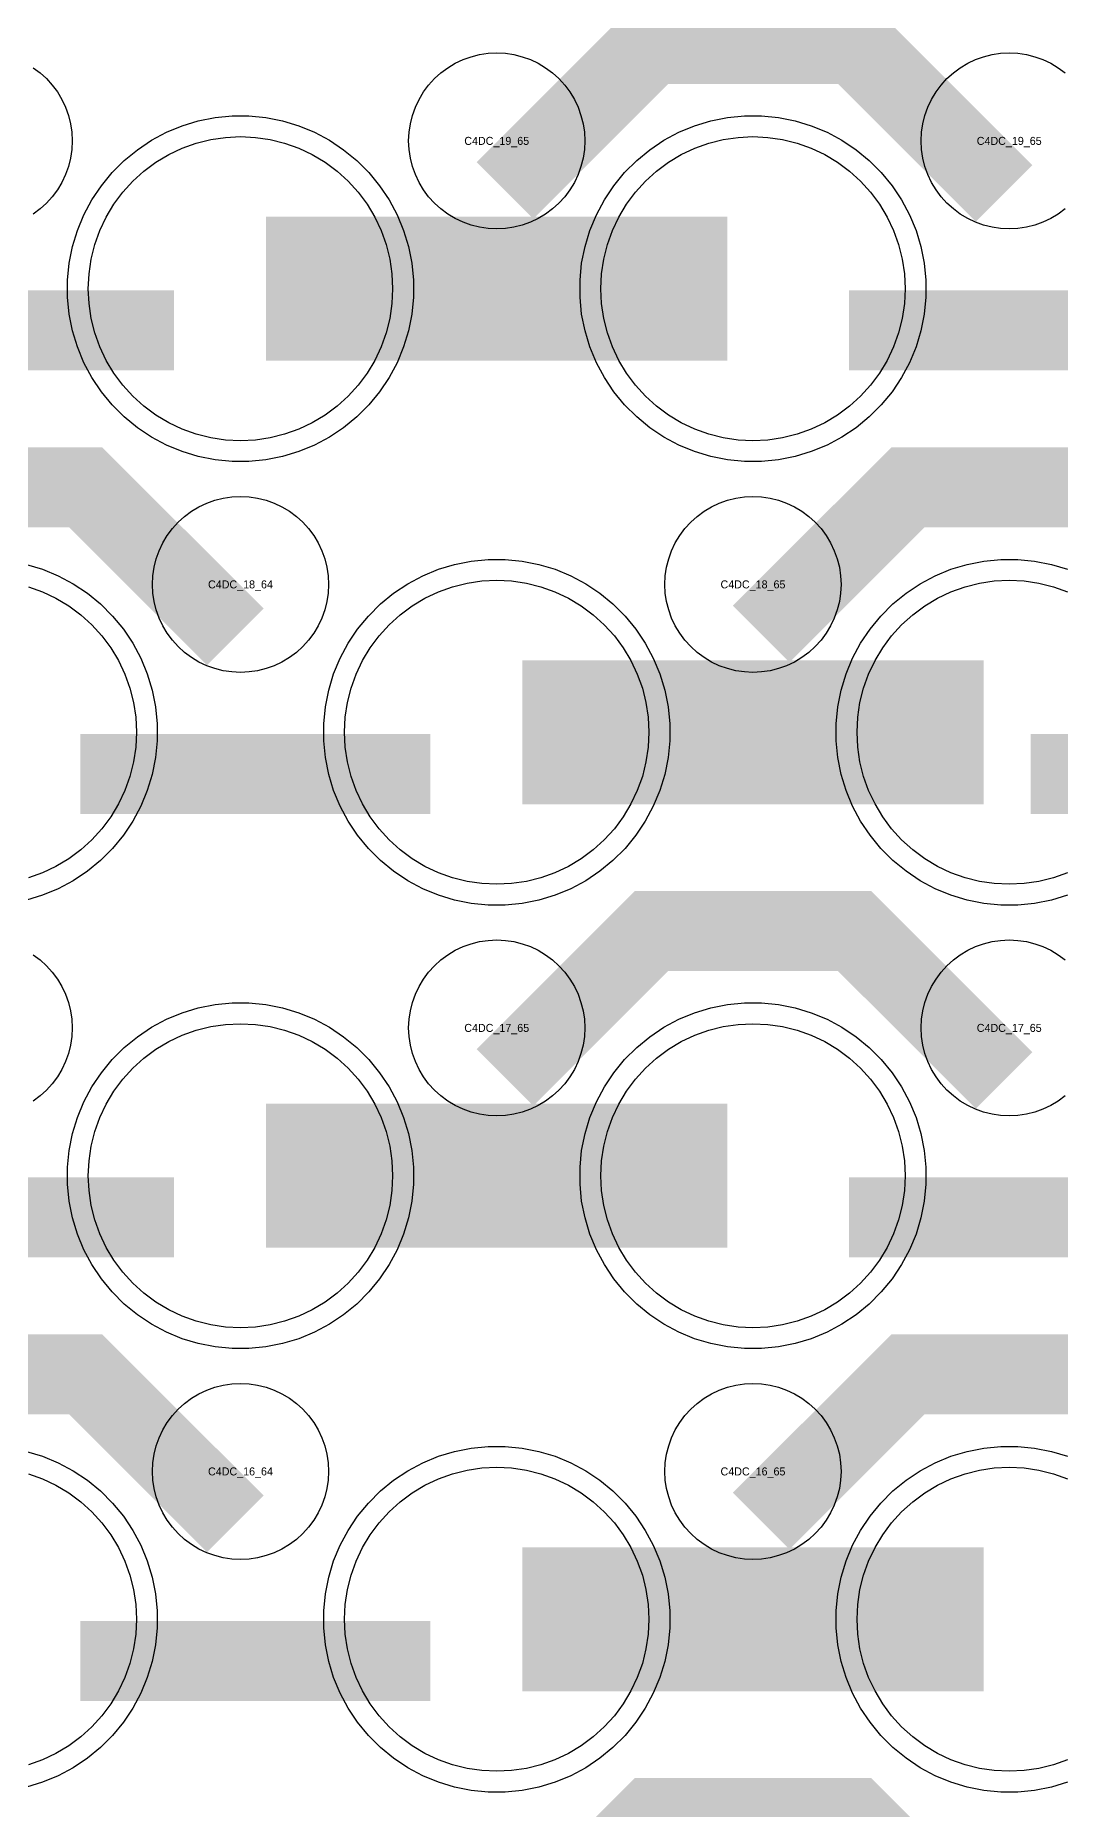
# Model space of a CAD drawing. Extents: x -11880 to 11880, y -14992 to 14992.
# Drawn here: x 8656 to 8976, y -12682 to -12128 of the extents above; entities that cross this region are included whole.
import ezdxf
from ezdxf.enums import TextEntityAlignment as Align

# ---------------------------------------------------------------- set-up
doc = ezdxf.new("R2010")
doc.units = 0
doc.header["$MEASUREMENT"] = 0
for name, color, linetype in [('GDS_775_DT_237', 138, 'CONTINUOUS'), ('RDL1_FS', 34, 'CONTINUOUS'), ('RDL_BS', 160, 'CONTINUOUS')]:
    doc.layers.add(name, color=color, linetype=linetype)

msp = doc.modelspace()

# ---------------------------------------------------------------- linework, layer by layer
at = {"layer": 'RDL1_FS'}
for points in [[(8720, -12254.354), (8715.343, -12254.125), (8710.732, -12253.441), (8706.209, -12252.309), (8701.819, -12250.737), (8697.605, -12248.745), (8693.605, -12246.347), (8689.86, -12243.569), (8686.406, -12240.439), (8683.276, -12236.985), (8680.498, -12233.24), (8678.1, -12229.24), (8676.108, -12225.026), (8674.536, -12220.636), (8673.404, -12216.113), (8672.72, -12211.502), (8672.491, -12206.845), (8672.72, -12202.188), (8673.404, -12197.577), (8674.536, -12193.054), (8676.108, -12188.664), (8678.1, -12184.45), (8680.498, -12180.45), (8683.276, -12176.705), (8686.406, -12173.251), (8689.86, -12170.121), (8693.605, -12167.343), (8697.605, -12164.945), (8701.819, -12162.953), (8706.209, -12161.381), (8710.732, -12160.249), (8715.343, -12159.565), (8720, -12159.336), (8724.657, -12159.565), (8729.268, -12160.249), (8733.791, -12161.381), (8738.181, -12162.953), (8742.395, -12164.945), (8746.395, -12167.343), (8750.14, -12170.121), (8753.594, -12173.251), (8756.724, -12176.705), (8759.502, -12180.45), (8761.9, -12184.45), (8763.892, -12188.664), (8765.464, -12193.054), (8766.596, -12197.577), (8767.28, -12202.188), (8767.509, -12206.845), (8767.28, -12211.502), (8766.596, -12216.113), (8765.464, -12220.636), (8763.892, -12225.026), (8761.9, -12229.24), (8759.502, -12233.24), (8756.724, -12236.985), (8753.594, -12240.439), (8750.14, -12243.569), (8746.395, -12246.347), (8742.395, -12248.745), (8738.181, -12250.737), (8733.791, -12252.309), (8729.268, -12253.441), (8724.657, -12254.125)], [(8880, -12254.354), (8875.343, -12254.125), (8870.732, -12253.441), (8866.209, -12252.309), (8861.819, -12250.737), (8857.605, -12248.745), (8853.605, -12246.347), (8849.86, -12243.569), (8846.406, -12240.439), (8843.276, -12236.985), (8840.498, -12233.24), (8838.1, -12229.24), (8836.108, -12225.026), (8834.536, -12220.636), (8833.404, -12216.113), (8832.72, -12211.502), (8832.491, -12206.845), (8832.72, -12202.188), (8833.404, -12197.577), (8834.536, -12193.054), (8836.108, -12188.664), (8838.1, -12184.45), (8840.498, -12180.45), (8843.276, -12176.705), (8846.406, -12173.251), (8849.86, -12170.121), (8853.605, -12167.343), (8857.605, -12164.945), (8861.819, -12162.953), (8866.209, -12161.381), (8870.732, -12160.249), (8875.343, -12159.565), (8880, -12159.336), (8884.657, -12159.565), (8889.268, -12160.249), (8893.791, -12161.381), (8898.181, -12162.953), (8902.395, -12164.945), (8906.395, -12167.343), (8910.14, -12170.121), (8913.594, -12173.251), (8916.724, -12176.705), (8919.502, -12180.45), (8921.9, -12184.45), (8923.892, -12188.664), (8925.464, -12193.054), (8926.596, -12197.577), (8927.28, -12202.188), (8927.509, -12206.845), (8927.28, -12211.502), (8926.596, -12216.113), (8925.464, -12220.636), (8923.892, -12225.026), (8921.9, -12229.24), (8919.502, -12233.24), (8916.724, -12236.985), (8913.594, -12240.439), (8910.14, -12243.569), (8906.395, -12246.347), (8902.395, -12248.745), (8898.181, -12250.737), (8893.791, -12252.309), (8889.268, -12253.441), (8884.657, -12254.125)], [(8800, -12670.049), (8795.343, -12669.82), (8790.732, -12669.136), (8786.209, -12668.004), (8781.819, -12666.432), (8777.605, -12664.44), (8773.605, -12662.042), (8769.86, -12659.264), (8766.406, -12656.134), (8763.276, -12652.68), (8760.498, -12648.935), (8758.1, -12644.935), (8756.108, -12640.721), (8754.536, -12636.331), (8753.404, -12631.808), (8752.72, -12627.197), (8752.491, -12622.54), (8752.72, -12617.883), (8753.404, -12613.272), (8754.536, -12608.749), (8756.108, -12604.359), (8758.1, -12600.145), (8760.498, -12596.145), (8763.276, -12592.4), (8766.406, -12588.946), (8769.86, -12585.816), (8773.605, -12583.038), (8777.605, -12580.64), (8781.819, -12578.648), (8786.209, -12577.076), (8790.732, -12575.944), (8795.343, -12575.26), (8800, -12575.031), (8804.657, -12575.26), (8809.268, -12575.944), (8813.791, -12577.076), (8818.181, -12578.648), (8822.395, -12580.64), (8826.395, -12583.038), (8830.14, -12585.816), (8833.594, -12588.946), (8836.724, -12592.4), (8839.502, -12596.145), (8841.9, -12600.145), (8843.892, -12604.359), (8845.464, -12608.749), (8846.596, -12613.272), (8847.28, -12617.883), (8847.509, -12622.54), (8847.28, -12627.197), (8846.596, -12631.808), (8845.464, -12636.331), (8843.892, -12640.721), (8841.9, -12644.935), (8839.502, -12648.935), (8836.724, -12652.68), (8833.594, -12656.134), (8830.14, -12659.264), (8826.395, -12662.042), (8822.395, -12664.44), (8818.181, -12666.432), (8813.791, -12668.004), (8809.268, -12669.136), (8804.657, -12669.82)]]:
    msp.add_lwpolyline(points, close=True, dxfattribs=at)
for points in [[(8728.002, -12206.845, 45, 45, 0), (8800.002, -12206.845, 45, 45, 0)], [(8800.002, -12206.845, 45, 45, 0), (8872.002, -12206.845, 45, 45, 0)], [(8808.002, -12622.54, 45, 45, 0), (8880.002, -12622.54, 45, 45, 0)], [(8880.002, -12622.54, 45, 45, 0), (8952.002, -12622.54, 45, 45, 0)]]:
    msp.add_lwpolyline(points, format="xyseb", dxfattribs=at)
at = {"layer": 'RDL1_FS', "color": 241, "true_color": 0xf7abae}
for points in [[(8800, -12392.919), (8795.343, -12392.69), (8790.732, -12392.006), (8786.209, -12390.874), (8781.819, -12389.302), (8777.605, -12387.31), (8773.605, -12384.912), (8769.86, -12382.134), (8766.406, -12379.004), (8763.276, -12375.55), (8760.498, -12371.805), (8758.1, -12367.805), (8756.108, -12363.591), (8754.536, -12359.201), (8753.404, -12354.678), (8752.72, -12350.067), (8752.491, -12345.41), (8752.72, -12340.753), (8753.404, -12336.142), (8754.536, -12331.619), (8756.108, -12327.229), (8758.1, -12323.015), (8760.498, -12319.015), (8763.276, -12315.27), (8766.406, -12311.816), (8769.86, -12308.686), (8773.605, -12305.908), (8777.605, -12303.51), (8781.819, -12301.518), (8786.209, -12299.946), (8790.732, -12298.814), (8795.343, -12298.13), (8800, -12297.901), (8804.657, -12298.13), (8809.268, -12298.814), (8813.791, -12299.946), (8818.181, -12301.518), (8822.395, -12303.51), (8826.395, -12305.908), (8830.14, -12308.686), (8833.594, -12311.816), (8836.724, -12315.27), (8839.502, -12319.015), (8841.9, -12323.015), (8843.892, -12327.229), (8845.464, -12331.619), (8846.596, -12336.142), (8847.28, -12340.753), (8847.509, -12345.41), (8847.28, -12350.067), (8846.596, -12354.678), (8845.464, -12359.201), (8843.892, -12363.591), (8841.9, -12367.805), (8839.502, -12371.805), (8836.724, -12375.55), (8833.594, -12379.004), (8830.14, -12382.134), (8826.395, -12384.912), (8822.395, -12387.31), (8818.181, -12389.302), (8813.791, -12390.874), (8809.268, -12392.006), (8804.657, -12392.69)], [(8720, -12531.484), (8715.343, -12531.255), (8710.732, -12530.571), (8706.209, -12529.439), (8701.819, -12527.867), (8697.605, -12525.875), (8693.605, -12523.477), (8689.86, -12520.699), (8686.406, -12517.569), (8683.276, -12514.115), (8680.498, -12510.37), (8678.1, -12506.37), (8676.108, -12502.156), (8674.536, -12497.766), (8673.404, -12493.243), (8672.72, -12488.632), (8672.491, -12483.975), (8672.72, -12479.318), (8673.404, -12474.707), (8674.536, -12470.184), (8676.108, -12465.794), (8678.1, -12461.58), (8680.498, -12457.58), (8683.276, -12453.835), (8686.406, -12450.381), (8689.86, -12447.251), (8693.605, -12444.473), (8697.605, -12442.075), (8701.819, -12440.083), (8706.209, -12438.511), (8710.732, -12437.379), (8715.343, -12436.695), (8720, -12436.466), (8724.657, -12436.695), (8729.268, -12437.379), (8733.791, -12438.511), (8738.181, -12440.083), (8742.395, -12442.075), (8746.395, -12444.473), (8750.14, -12447.251), (8753.594, -12450.381), (8756.724, -12453.835), (8759.502, -12457.58), (8761.9, -12461.58), (8763.892, -12465.794), (8765.464, -12470.184), (8766.596, -12474.707), (8767.28, -12479.318), (8767.509, -12483.975), (8767.28, -12488.632), (8766.596, -12493.243), (8765.464, -12497.766), (8763.892, -12502.156), (8761.9, -12506.37), (8759.502, -12510.37), (8756.724, -12514.115), (8753.594, -12517.569), (8750.14, -12520.699), (8746.395, -12523.477), (8742.395, -12525.875), (8738.181, -12527.867), (8733.791, -12529.439), (8729.268, -12530.571), (8724.657, -12531.255)], [(8880, -12531.484), (8875.343, -12531.255), (8870.732, -12530.571), (8866.209, -12529.439), (8861.819, -12527.867), (8857.605, -12525.875), (8853.605, -12523.477), (8849.86, -12520.699), (8846.406, -12517.569), (8843.276, -12514.115), (8840.498, -12510.37), (8838.1, -12506.37), (8836.108, -12502.156), (8834.536, -12497.766), (8833.404, -12493.243), (8832.72, -12488.632), (8832.491, -12483.975), (8832.72, -12479.318), (8833.404, -12474.707), (8834.536, -12470.184), (8836.108, -12465.794), (8838.1, -12461.58), (8840.498, -12457.58), (8843.276, -12453.835), (8846.406, -12450.381), (8849.86, -12447.251), (8853.605, -12444.473), (8857.605, -12442.075), (8861.819, -12440.083), (8866.209, -12438.511), (8870.732, -12437.379), (8875.343, -12436.695), (8880, -12436.466), (8884.657, -12436.695), (8889.268, -12437.379), (8893.791, -12438.511), (8898.181, -12440.083), (8902.395, -12442.075), (8906.395, -12444.473), (8910.14, -12447.251), (8913.594, -12450.381), (8916.724, -12453.835), (8919.502, -12457.58), (8921.9, -12461.58), (8923.892, -12465.794), (8925.464, -12470.184), (8926.596, -12474.707), (8927.28, -12479.318), (8927.509, -12483.975), (8927.28, -12488.632), (8926.596, -12493.243), (8925.464, -12497.766), (8923.892, -12502.156), (8921.9, -12506.37), (8919.502, -12510.37), (8916.724, -12514.115), (8913.594, -12517.569), (8910.14, -12520.699), (8906.395, -12523.477), (8902.395, -12525.875), (8898.181, -12527.867), (8893.791, -12529.439), (8889.268, -12530.571), (8884.657, -12531.255)]]:
    msp.add_lwpolyline(points, close=True, dxfattribs=at)
for points in [[(8978.181, -12389.302), (8973.791, -12390.874), (8969.268, -12392.006), (8964.657, -12392.69), (8960, -12392.919), (8955.343, -12392.69), (8950.732, -12392.006), (8946.209, -12390.874), (8941.819, -12389.302), (8937.605, -12387.31), (8933.605, -12384.912), (8929.86, -12382.134), (8926.406, -12379.004), (8923.276, -12375.55), (8920.498, -12371.805), (8918.1, -12367.805), (8916.108, -12363.591), (8914.536, -12359.201), (8913.404, -12354.678), (8912.72, -12350.067), (8912.491, -12345.41), (8912.72, -12340.753), (8913.404, -12336.142), (8914.536, -12331.619), (8916.108, -12327.229), (8918.1, -12323.015), (8920.498, -12319.015), (8923.276, -12315.27), (8926.406, -12311.816), (8929.86, -12308.686), (8933.605, -12305.908), (8937.605, -12303.51), (8941.819, -12301.518), (8946.209, -12299.946), (8950.732, -12298.814), (8955.343, -12298.13), (8960, -12297.901), (8964.657, -12298.13), (8969.268, -12298.814), (8973.791, -12299.946), (8978.181, -12301.518)], [(8653.791, -12299.946), (8658.181, -12301.518), (8662.395, -12303.51), (8666.395, -12305.908), (8670.14, -12308.686), (8673.594, -12311.816), (8676.724, -12315.27), (8679.502, -12319.015), (8681.9, -12323.015), (8683.892, -12327.229), (8685.464, -12331.619), (8686.596, -12336.142), (8687.28, -12340.753), (8687.509, -12345.41), (8687.28, -12350.067), (8686.596, -12354.678), (8685.464, -12359.201), (8683.892, -12363.591), (8681.9, -12367.805), (8679.502, -12371.805), (8676.724, -12375.55), (8673.594, -12379.004), (8670.14, -12382.134), (8666.395, -12384.912), (8662.395, -12387.31), (8658.181, -12389.302), (8653.791, -12390.874)]]:
    msp.add_lwpolyline(points, dxfattribs=at)
for points in [[(8808.002, -12345.41, 45, 45, 0), (8880.002, -12345.41, 45, 45, 0)], [(8880.002, -12345.41, 45, 45, 0), (8952.002, -12345.41, 45, 45, 0)], [(8728.002, -12483.975, 45, 45, 0), (8800.002, -12483.975, 45, 45, 0)], [(8800.002, -12483.975, 45, 45, 0), (8872.002, -12483.975, 45, 45, 0)]]:
    msp.add_lwpolyline(points, format="xyseb", dxfattribs=at)
at = {"layer": 'RDL1_FS'}
for points in [[(8978.181, -12666.432), (8973.791, -12668.004), (8969.268, -12669.136), (8964.657, -12669.82), (8960, -12670.049), (8955.343, -12669.82), (8950.732, -12669.136), (8946.209, -12668.004), (8941.819, -12666.432), (8937.605, -12664.44), (8933.605, -12662.042), (8929.86, -12659.264), (8926.406, -12656.134), (8923.276, -12652.68), (8920.498, -12648.935), (8918.1, -12644.935), (8916.108, -12640.721), (8914.536, -12636.331), (8913.404, -12631.808), (8912.72, -12627.197), (8912.491, -12622.54), (8912.72, -12617.883), (8913.404, -12613.272), (8914.536, -12608.749), (8916.108, -12604.359), (8918.1, -12600.145), (8920.498, -12596.145), (8923.276, -12592.4), (8926.406, -12588.946), (8929.86, -12585.816), (8933.605, -12583.038), (8937.605, -12580.64), (8941.819, -12578.648), (8946.209, -12577.076), (8950.732, -12575.944), (8955.343, -12575.26), (8960, -12575.031), (8964.657, -12575.26), (8969.268, -12575.944), (8973.791, -12577.076), (8978.181, -12578.648)], [(8653.791, -12577.076), (8658.181, -12578.648), (8662.395, -12580.64), (8666.395, -12583.038), (8670.14, -12585.816), (8673.594, -12588.946), (8676.724, -12592.4), (8679.502, -12596.145), (8681.9, -12600.145), (8683.892, -12604.359), (8685.464, -12608.749), (8686.596, -12613.272), (8687.28, -12617.883), (8687.509, -12622.54), (8687.28, -12627.197), (8686.596, -12631.808), (8685.464, -12636.331), (8683.892, -12640.721), (8681.9, -12644.935), (8679.502, -12648.935), (8676.724, -12652.68), (8673.594, -12656.134), (8670.14, -12659.264), (8666.395, -12662.042), (8662.395, -12664.44), (8658.181, -12666.432), (8653.791, -12668.004)]]:
    msp.add_lwpolyline(points, dxfattribs=at)
at = {"layer": 'RDL_BS'}
for points in [[(8802.562, -12176.159, 25, 25, 0), (8848.377, -12130.344, 25, 25, 0), (8881.93, -12130.344, 25, 25, 0)], [(8958.401, -12177.058, 25, 25, 0), (8911.687, -12130.344, 25, 25, 0), (8881.929, -12130.344, 25, 25, 0)], [(8590.016, -12219.858, 25, 25, 0), (8699.281, -12219.858, 25, 25, 0)], [(8910.016, -12219.858, 25, 25, 0), (9019.281, -12219.858, 25, 25, 0)], [(8718.401, -12315.623, 25, 25, 0), (8671.687, -12268.909, 25, 25, 0), (8641.929, -12268.909, 25, 25, 0)], [(8882.562, -12314.724, 25, 25, 0), (8928.377, -12268.909, 25, 25, 0), (8961.93, -12268.909, 25, 25, 0)], [(9038.401, -12315.623, 25, 25, 0), (8991.687, -12268.909, 25, 25, 0), (8961.929, -12268.909, 25, 25, 0)], [(8802.562, -12453.289, 25, 25, 0), (8848.377, -12407.474, 25, 25, 0), (8881.93, -12407.474, 25, 25, 0)], [(8958.401, -12454.188, 25, 25, 0), (8911.687, -12407.474, 25, 25, 0), (8881.929, -12407.474, 25, 25, 0)], [(8718.401, -12592.753, 25, 25, 0), (8671.687, -12546.039, 25, 25, 0), (8641.929, -12546.039, 25, 25, 0)], [(8882.562, -12591.854, 25, 25, 0), (8928.377, -12546.039, 25, 25, 0), (8961.93, -12546.039, 25, 25, 0)], [(9038.401, -12592.753, 25, 25, 0), (8991.687, -12546.039, 25, 25, 0), (8961.929, -12546.039, 25, 25, 0)], [(8670.016, -12635.553, 25, 25, 0), (8779.281, -12635.553, 25, 25, 0)], [(8802.562, -12730.419, 25, 25, 0), (8848.377, -12684.604, 25, 25, 0), (8881.93, -12684.604, 25, 25, 0)], [(8958.401, -12731.318, 25, 25, 0), (8911.687, -12684.604, 25, 25, 0), (8881.929, -12684.604, 25, 25, 0)]]:
    msp.add_lwpolyline(points, format="xyseb", dxfattribs=at)
for points in [[(8655.28, -12137.8), (8657.443, -12139.403), (8659.442, -12141.215), (8661.254, -12143.214), (8662.857, -12145.377), (8664.25, -12147.701), (8665.402, -12150.138), (8666.309, -12152.673), (8666.966, -12155.292), (8667.362, -12157.964), (8667.494, -12160.657), (8667.362, -12163.35), (8666.966, -12166.022), (8666.309, -12168.641), (8665.402, -12171.176), (8664.25, -12173.613), (8662.857, -12175.937), (8661.254, -12178.1), (8659.442, -12180.099), (8657.443, -12181.911), (8655.28, -12183.514)], [(8977.443, -12181.911), (8975.28, -12183.514), (8972.956, -12184.907), (8970.519, -12186.059), (8967.984, -12186.966), (8965.365, -12187.623), (8962.693, -12188.019), (8960, -12188.151), (8957.307, -12188.019), (8954.635, -12187.623), (8952.016, -12186.966), (8949.481, -12186.059), (8947.044, -12184.907), (8944.72, -12183.514), (8942.557, -12181.911), (8940.558, -12180.099), (8938.746, -12178.1), (8937.143, -12175.937), (8935.75, -12173.613), (8934.598, -12171.176), (8933.691, -12168.641), (8933.034, -12166.022), (8932.638, -12163.35), (8932.506, -12160.657), (8932.638, -12157.964), (8933.034, -12155.292), (8933.691, -12152.673), (8934.598, -12150.138), (8935.75, -12147.701), (8937.143, -12145.377), (8938.746, -12143.214), (8940.558, -12141.215), (8942.557, -12139.403), (8944.72, -12137.8), (8947.044, -12136.407), (8949.481, -12135.255), (8952.016, -12134.348), (8954.635, -12133.691), (8957.307, -12133.295), (8960, -12133.163), (8962.693, -12133.295), (8965.365, -12133.691), (8967.984, -12134.348), (8970.519, -12135.255), (8972.956, -12136.407), (8975.28, -12137.8), (8977.443, -12139.403)], [(8655.28, -12414.93), (8657.443, -12416.533), (8659.442, -12418.345), (8661.254, -12420.344), (8662.857, -12422.507), (8664.25, -12424.831), (8665.402, -12427.268), (8666.309, -12429.803), (8666.966, -12432.422), (8667.362, -12435.094), (8667.494, -12437.787), (8667.362, -12440.48), (8666.966, -12443.152), (8666.309, -12445.771), (8665.402, -12448.306), (8664.25, -12450.743), (8662.857, -12453.067), (8661.254, -12455.23), (8659.442, -12457.229), (8657.443, -12459.041), (8655.28, -12460.644)], [(8977.443, -12459.041), (8975.28, -12460.644), (8972.956, -12462.037), (8970.519, -12463.189), (8967.984, -12464.096), (8965.365, -12464.753), (8962.693, -12465.149), (8960, -12465.281), (8957.307, -12465.149), (8954.635, -12464.753), (8952.016, -12464.096), (8949.481, -12463.189), (8947.044, -12462.037), (8944.72, -12460.644), (8942.557, -12459.041), (8940.558, -12457.229), (8938.746, -12455.23), (8937.143, -12453.067), (8935.75, -12450.743), (8934.598, -12448.306), (8933.691, -12445.771), (8933.034, -12443.152), (8932.638, -12440.48), (8932.506, -12437.787), (8932.638, -12435.094), (8933.034, -12432.422), (8933.691, -12429.803), (8934.598, -12427.268), (8935.75, -12424.831), (8937.143, -12422.507), (8938.746, -12420.344), (8940.558, -12418.345), (8942.557, -12416.533), (8944.72, -12414.93), (8947.044, -12413.537), (8949.481, -12412.385), (8952.016, -12411.478), (8954.635, -12410.821), (8957.307, -12410.425), (8960, -12410.293), (8962.693, -12410.425), (8965.365, -12410.821), (8967.984, -12411.478), (8970.519, -12412.385), (8972.956, -12413.537), (8975.28, -12414.93), (8977.443, -12416.533)], [(8653.165, -12570.103), (8658.205, -12571.634), (8663.115, -12573.665), (8667.777, -12576.157), (8672.191, -12579.104), (8676.292, -12582.466), (8680.074, -12586.248), (8683.436, -12590.349), (8686.383, -12594.763), (8688.875, -12599.425), (8690.906, -12604.335), (8692.437, -12609.375), (8693.483, -12614.602), (8694, -12619.896), (8694, -12625.184), (8693.483, -12630.478), (8692.437, -12635.705), (8690.906, -12640.745), (8688.875, -12645.655), (8686.383, -12650.317), (8683.436, -12654.731), (8680.074, -12658.832), (8676.292, -12662.614), (8672.191, -12665.976), (8667.777, -12668.923), (8663.115, -12671.415), (8658.205, -12673.446), (8653.165, -12674.977)], [(8978.205, -12673.446), (8973.165, -12674.977), (8967.938, -12676.023), (8962.644, -12676.54), (8957.356, -12676.54), (8952.062, -12676.023), (8946.835, -12674.977), (8941.795, -12673.446), (8936.885, -12671.415), (8932.223, -12668.923), (8927.809, -12665.976), (8923.708, -12662.614), (8919.926, -12658.832), (8916.564, -12654.731), (8913.617, -12650.317), (8911.125, -12645.655), (8909.094, -12640.745), (8907.563, -12635.705), (8906.517, -12630.478), (8906, -12625.184), (8906, -12619.896), (8906.517, -12614.602), (8907.563, -12609.375), (8909.094, -12604.335), (8911.125, -12599.425), (8913.617, -12594.763), (8916.564, -12590.349), (8919.926, -12586.248), (8923.708, -12582.466), (8927.809, -12579.104), (8932.223, -12576.157), (8936.885, -12573.665), (8941.795, -12571.634), (8946.835, -12570.103), (8952.062, -12569.057), (8957.356, -12568.54), (8962.644, -12568.54), (8967.938, -12569.057), (8973.165, -12570.103), (8978.205, -12571.634)]]:
    msp.add_lwpolyline(points, dxfattribs=at)
for points in [[(8800, -12188.151), (8797.307, -12188.019), (8794.635, -12187.623), (8792.016, -12186.966), (8789.481, -12186.059), (8787.044, -12184.907), (8784.72, -12183.514), (8782.557, -12181.911), (8780.558, -12180.099), (8778.746, -12178.1), (8777.143, -12175.937), (8775.75, -12173.613), (8774.598, -12171.176), (8773.691, -12168.641), (8773.034, -12166.022), (8772.638, -12163.35), (8772.506, -12160.657), (8772.638, -12157.964), (8773.034, -12155.292), (8773.691, -12152.673), (8774.598, -12150.138), (8775.75, -12147.701), (8777.143, -12145.377), (8778.746, -12143.214), (8780.558, -12141.215), (8782.557, -12139.403), (8784.72, -12137.8), (8787.044, -12136.407), (8789.481, -12135.255), (8792.016, -12134.348), (8794.635, -12133.691), (8797.307, -12133.295), (8800, -12133.163), (8802.693, -12133.295), (8805.365, -12133.691), (8807.984, -12134.348), (8810.519, -12135.255), (8812.956, -12136.407), (8815.28, -12137.8), (8817.443, -12139.403), (8819.442, -12141.215), (8821.254, -12143.214), (8822.857, -12145.377), (8824.25, -12147.701), (8825.402, -12150.138), (8826.309, -12152.673), (8826.966, -12155.292), (8827.362, -12157.964), (8827.494, -12160.657), (8827.362, -12163.35), (8826.966, -12166.022), (8826.309, -12168.641), (8825.402, -12171.176), (8824.25, -12173.613), (8822.857, -12175.937), (8821.254, -12178.1), (8819.442, -12180.099), (8817.443, -12181.911), (8815.28, -12183.514), (8812.956, -12184.907), (8810.519, -12186.059), (8807.984, -12186.966), (8805.365, -12187.623), (8802.693, -12188.019)], [(8717.356, -12260.845), (8712.062, -12260.328), (8706.835, -12259.282), (8701.795, -12257.751), (8696.885, -12255.72), (8692.223, -12253.228), (8687.809, -12250.281), (8683.708, -12246.919), (8679.926, -12243.137), (8676.564, -12239.036), (8673.617, -12234.622), (8671.125, -12229.96), (8669.094, -12225.05), (8667.563, -12220.01), (8666.517, -12214.783), (8666, -12209.489), (8666, -12204.201), (8666.517, -12198.907), (8667.563, -12193.68), (8669.094, -12188.64), (8671.125, -12183.73), (8673.617, -12179.068), (8676.564, -12174.654), (8679.926, -12170.553), (8683.708, -12166.771), (8687.809, -12163.409), (8692.223, -12160.462), (8696.885, -12157.97), (8701.795, -12155.939), (8706.835, -12154.408), (8712.062, -12153.362), (8717.356, -12152.845), (8722.644, -12152.845), (8727.938, -12153.362), (8733.165, -12154.408), (8738.205, -12155.939), (8743.115, -12157.97), (8747.777, -12160.462), (8752.191, -12163.409), (8756.292, -12166.771), (8760.074, -12170.553), (8763.436, -12174.654), (8766.383, -12179.068), (8768.875, -12183.73), (8770.906, -12188.64), (8772.437, -12193.68), (8773.483, -12198.907), (8774, -12204.201), (8774, -12209.489), (8773.483, -12214.783), (8772.437, -12220.01), (8770.906, -12225.05), (8768.875, -12229.96), (8766.383, -12234.622), (8763.436, -12239.036), (8760.074, -12243.137), (8756.292, -12246.919), (8752.191, -12250.281), (8747.777, -12253.228), (8743.115, -12255.72), (8738.205, -12257.751), (8733.165, -12259.282), (8727.938, -12260.328), (8722.644, -12260.845)], [(8877.356, -12260.845), (8872.062, -12260.328), (8866.835, -12259.282), (8861.795, -12257.751), (8856.885, -12255.72), (8852.223, -12253.228), (8847.809, -12250.281), (8843.708, -12246.919), (8839.926, -12243.137), (8836.564, -12239.036), (8833.617, -12234.622), (8831.125, -12229.96), (8829.094, -12225.05), (8827.563, -12220.01), (8826.517, -12214.783), (8826, -12209.489), (8826, -12204.201), (8826.517, -12198.907), (8827.563, -12193.68), (8829.094, -12188.64), (8831.125, -12183.73), (8833.617, -12179.068), (8836.564, -12174.654), (8839.926, -12170.553), (8843.708, -12166.771), (8847.809, -12163.409), (8852.223, -12160.462), (8856.885, -12157.97), (8861.795, -12155.939), (8866.835, -12154.408), (8872.062, -12153.362), (8877.356, -12152.845), (8882.644, -12152.845), (8887.938, -12153.362), (8893.165, -12154.408), (8898.205, -12155.939), (8903.115, -12157.97), (8907.777, -12160.462), (8912.191, -12163.409), (8916.292, -12166.771), (8920.074, -12170.553), (8923.436, -12174.654), (8926.383, -12179.068), (8928.875, -12183.73), (8930.906, -12188.64), (8932.437, -12193.68), (8933.483, -12198.907), (8934, -12204.201), (8934, -12209.489), (8933.483, -12214.783), (8932.437, -12220.01), (8930.906, -12225.05), (8928.875, -12229.96), (8926.383, -12234.622), (8923.436, -12239.036), (8920.074, -12243.137), (8916.292, -12246.919), (8912.191, -12250.281), (8907.777, -12253.228), (8903.115, -12255.72), (8898.205, -12257.751), (8893.165, -12259.282), (8887.938, -12260.328), (8882.644, -12260.845)], [(8720, -12326.716), (8717.307, -12326.584), (8714.635, -12326.188), (8712.016, -12325.531), (8709.481, -12324.624), (8707.044, -12323.472), (8704.72, -12322.079), (8702.557, -12320.476), (8700.558, -12318.664), (8698.746, -12316.665), (8697.143, -12314.502), (8695.75, -12312.178), (8694.598, -12309.741), (8693.691, -12307.206), (8693.034, -12304.587), (8692.638, -12301.915), (8692.506, -12299.222), (8692.638, -12296.529), (8693.034, -12293.857), (8693.691, -12291.238), (8694.598, -12288.703), (8695.75, -12286.266), (8697.143, -12283.942), (8698.746, -12281.779), (8700.558, -12279.78), (8702.557, -12277.968), (8704.72, -12276.365), (8707.044, -12274.972), (8709.481, -12273.82), (8712.016, -12272.913), (8714.635, -12272.256), (8717.307, -12271.86), (8720, -12271.728), (8722.693, -12271.86), (8725.365, -12272.256), (8727.984, -12272.913), (8730.519, -12273.82), (8732.956, -12274.972), (8735.28, -12276.365), (8737.443, -12277.968), (8739.442, -12279.78), (8741.254, -12281.779), (8742.857, -12283.942), (8744.25, -12286.266), (8745.402, -12288.703), (8746.309, -12291.238), (8746.966, -12293.857), (8747.362, -12296.529), (8747.494, -12299.222), (8747.362, -12301.915), (8746.966, -12304.587), (8746.309, -12307.206), (8745.402, -12309.741), (8744.25, -12312.178), (8742.857, -12314.502), (8741.254, -12316.665), (8739.442, -12318.664), (8737.443, -12320.476), (8735.28, -12322.079), (8732.956, -12323.472), (8730.519, -12324.624), (8727.984, -12325.531), (8725.365, -12326.188), (8722.693, -12326.584)], [(8880, -12326.716), (8877.307, -12326.584), (8874.635, -12326.188), (8872.016, -12325.531), (8869.481, -12324.624), (8867.044, -12323.472), (8864.72, -12322.079), (8862.557, -12320.476), (8860.558, -12318.664), (8858.746, -12316.665), (8857.143, -12314.502), (8855.75, -12312.178), (8854.598, -12309.741), (8853.691, -12307.206), (8853.034, -12304.587), (8852.638, -12301.915), (8852.506, -12299.222), (8852.638, -12296.529), (8853.034, -12293.857), (8853.691, -12291.238), (8854.598, -12288.703), (8855.75, -12286.266), (8857.143, -12283.942), (8858.746, -12281.779), (8860.558, -12279.78), (8862.557, -12277.968), (8864.72, -12276.365), (8867.044, -12274.972), (8869.481, -12273.82), (8872.016, -12272.913), (8874.635, -12272.256), (8877.307, -12271.86), (8880, -12271.728), (8882.693, -12271.86), (8885.365, -12272.256), (8887.984, -12272.913), (8890.519, -12273.82), (8892.956, -12274.972), (8895.28, -12276.365), (8897.443, -12277.968), (8899.442, -12279.78), (8901.254, -12281.779), (8902.857, -12283.942), (8904.25, -12286.266), (8905.402, -12288.703), (8906.309, -12291.238), (8906.966, -12293.857), (8907.362, -12296.529), (8907.494, -12299.222), (8907.362, -12301.915), (8906.966, -12304.587), (8906.309, -12307.206), (8905.402, -12309.741), (8904.25, -12312.178), (8902.857, -12314.502), (8901.254, -12316.665), (8899.442, -12318.664), (8897.443, -12320.476), (8895.28, -12322.079), (8892.956, -12323.472), (8890.519, -12324.624), (8887.984, -12325.531), (8885.365, -12326.188), (8882.693, -12326.584)], [(8800, -12465.281), (8797.307, -12465.149), (8794.635, -12464.753), (8792.016, -12464.096), (8789.481, -12463.189), (8787.044, -12462.037), (8784.72, -12460.644), (8782.557, -12459.041), (8780.558, -12457.229), (8778.746, -12455.23), (8777.143, -12453.067), (8775.75, -12450.743), (8774.598, -12448.306), (8773.691, -12445.771), (8773.034, -12443.152), (8772.638, -12440.48), (8772.506, -12437.787), (8772.638, -12435.094), (8773.034, -12432.422), (8773.691, -12429.803), (8774.598, -12427.268), (8775.75, -12424.831), (8777.143, -12422.507), (8778.746, -12420.344), (8780.558, -12418.345), (8782.557, -12416.533), (8784.72, -12414.93), (8787.044, -12413.537), (8789.481, -12412.385), (8792.016, -12411.478), (8794.635, -12410.821), (8797.307, -12410.425), (8800, -12410.293), (8802.693, -12410.425), (8805.365, -12410.821), (8807.984, -12411.478), (8810.519, -12412.385), (8812.956, -12413.537), (8815.28, -12414.93), (8817.443, -12416.533), (8819.442, -12418.345), (8821.254, -12420.344), (8822.857, -12422.507), (8824.25, -12424.831), (8825.402, -12427.268), (8826.309, -12429.803), (8826.966, -12432.422), (8827.362, -12435.094), (8827.494, -12437.787), (8827.362, -12440.48), (8826.966, -12443.152), (8826.309, -12445.771), (8825.402, -12448.306), (8824.25, -12450.743), (8822.857, -12453.067), (8821.254, -12455.23), (8819.442, -12457.229), (8817.443, -12459.041), (8815.28, -12460.644), (8812.956, -12462.037), (8810.519, -12463.189), (8807.984, -12464.096), (8805.365, -12464.753), (8802.693, -12465.149)], [(8720, -12603.846), (8717.307, -12603.714), (8714.635, -12603.318), (8712.016, -12602.661), (8709.481, -12601.754), (8707.044, -12600.602), (8704.72, -12599.209), (8702.557, -12597.606), (8700.558, -12595.794), (8698.746, -12593.795), (8697.143, -12591.632), (8695.75, -12589.308), (8694.598, -12586.871), (8693.691, -12584.336), (8693.034, -12581.717), (8692.638, -12579.045), (8692.506, -12576.352), (8692.638, -12573.659), (8693.034, -12570.987), (8693.691, -12568.368), (8694.598, -12565.833), (8695.75, -12563.396), (8697.143, -12561.072), (8698.746, -12558.909), (8700.558, -12556.91), (8702.557, -12555.098), (8704.72, -12553.495), (8707.044, -12552.102), (8709.481, -12550.95), (8712.016, -12550.043), (8714.635, -12549.386), (8717.307, -12548.99), (8720, -12548.858), (8722.693, -12548.99), (8725.365, -12549.386), (8727.984, -12550.043), (8730.519, -12550.95), (8732.956, -12552.102), (8735.28, -12553.495), (8737.443, -12555.098), (8739.442, -12556.91), (8741.254, -12558.909), (8742.857, -12561.072), (8744.25, -12563.396), (8745.402, -12565.833), (8746.309, -12568.368), (8746.966, -12570.987), (8747.362, -12573.659), (8747.494, -12576.352), (8747.362, -12579.045), (8746.966, -12581.717), (8746.309, -12584.336), (8745.402, -12586.871), (8744.25, -12589.308), (8742.857, -12591.632), (8741.254, -12593.795), (8739.442, -12595.794), (8737.443, -12597.606), (8735.28, -12599.209), (8732.956, -12600.602), (8730.519, -12601.754), (8727.984, -12602.661), (8725.365, -12603.318), (8722.693, -12603.714)], [(8880, -12603.846), (8877.307, -12603.714), (8874.635, -12603.318), (8872.016, -12602.661), (8869.481, -12601.754), (8867.044, -12600.602), (8864.72, -12599.209), (8862.557, -12597.606), (8860.558, -12595.794), (8858.746, -12593.795), (8857.143, -12591.632), (8855.75, -12589.308), (8854.598, -12586.871), (8853.691, -12584.336), (8853.034, -12581.717), (8852.638, -12579.045), (8852.506, -12576.352), (8852.638, -12573.659), (8853.034, -12570.987), (8853.691, -12568.368), (8854.598, -12565.833), (8855.75, -12563.396), (8857.143, -12561.072), (8858.746, -12558.909), (8860.558, -12556.91), (8862.557, -12555.098), (8864.72, -12553.495), (8867.044, -12552.102), (8869.481, -12550.95), (8872.016, -12550.043), (8874.635, -12549.386), (8877.307, -12548.99), (8880, -12548.858), (8882.693, -12548.99), (8885.365, -12549.386), (8887.984, -12550.043), (8890.519, -12550.95), (8892.956, -12552.102), (8895.28, -12553.495), (8897.443, -12555.098), (8899.442, -12556.91), (8901.254, -12558.909), (8902.857, -12561.072), (8904.25, -12563.396), (8905.402, -12565.833), (8906.309, -12568.368), (8906.966, -12570.987), (8907.362, -12573.659), (8907.494, -12576.352), (8907.362, -12579.045), (8906.966, -12581.717), (8906.309, -12584.336), (8905.402, -12586.871), (8904.25, -12589.308), (8902.857, -12591.632), (8901.254, -12593.795), (8899.442, -12595.794), (8897.443, -12597.606), (8895.28, -12599.209), (8892.956, -12600.602), (8890.519, -12601.754), (8887.984, -12602.661), (8885.365, -12603.318), (8882.693, -12603.714)], [(8797.356, -12676.54), (8792.062, -12676.023), (8786.835, -12674.977), (8781.795, -12673.446), (8776.885, -12671.415), (8772.223, -12668.923), (8767.809, -12665.976), (8763.708, -12662.614), (8759.926, -12658.832), (8756.564, -12654.731), (8753.617, -12650.317), (8751.125, -12645.655), (8749.094, -12640.745), (8747.563, -12635.705), (8746.517, -12630.478), (8746, -12625.184), (8746, -12619.896), (8746.517, -12614.602), (8747.563, -12609.375), (8749.094, -12604.335), (8751.125, -12599.425), (8753.617, -12594.763), (8756.564, -12590.349), (8759.926, -12586.248), (8763.708, -12582.466), (8767.809, -12579.104), (8772.223, -12576.157), (8776.885, -12573.665), (8781.795, -12571.634), (8786.835, -12570.103), (8792.062, -12569.057), (8797.356, -12568.54), (8802.644, -12568.54), (8807.938, -12569.057), (8813.165, -12570.103), (8818.205, -12571.634), (8823.115, -12573.665), (8827.777, -12576.157), (8832.191, -12579.104), (8836.292, -12582.466), (8840.074, -12586.248), (8843.436, -12590.349), (8846.383, -12594.763), (8848.875, -12599.425), (8850.906, -12604.335), (8852.437, -12609.375), (8853.483, -12614.602), (8854, -12619.896), (8854, -12625.184), (8853.483, -12630.478), (8852.437, -12635.705), (8850.906, -12640.745), (8848.875, -12645.655), (8846.383, -12650.317), (8843.436, -12654.731), (8840.074, -12658.832), (8836.292, -12662.614), (8832.191, -12665.976), (8827.777, -12668.923), (8823.115, -12671.415), (8818.205, -12673.446), (8813.165, -12674.977), (8807.938, -12676.023), (8802.644, -12676.54)]]:
    msp.add_lwpolyline(points, close=True, dxfattribs=at)
at = {"layer": 'RDL_BS', "color": 241, "true_color": 0xf7abae}
for points in [[(8653.165, -12292.973), (8658.205, -12294.504), (8663.115, -12296.535), (8667.777, -12299.027), (8672.191, -12301.974), (8676.292, -12305.336), (8680.074, -12309.118), (8683.436, -12313.219), (8686.383, -12317.633), (8688.875, -12322.295), (8690.906, -12327.205), (8692.437, -12332.245), (8693.483, -12337.472), (8694, -12342.766), (8694, -12348.054), (8693.483, -12353.348), (8692.437, -12358.575), (8690.906, -12363.615), (8688.875, -12368.525), (8686.383, -12373.187), (8683.436, -12377.601), (8680.074, -12381.702), (8676.292, -12385.484), (8672.191, -12388.846), (8667.777, -12391.793), (8663.115, -12394.285), (8658.205, -12396.316), (8653.165, -12397.847)], [(8978.205, -12396.316), (8973.165, -12397.847), (8967.938, -12398.893), (8962.644, -12399.41), (8957.356, -12399.41), (8952.062, -12398.893), (8946.835, -12397.847), (8941.795, -12396.316), (8936.885, -12394.285), (8932.223, -12391.793), (8927.809, -12388.846), (8923.708, -12385.484), (8919.926, -12381.702), (8916.564, -12377.601), (8913.617, -12373.187), (8911.125, -12368.525), (8909.094, -12363.615), (8907.563, -12358.575), (8906.517, -12353.348), (8906, -12348.054), (8906, -12342.766), (8906.517, -12337.472), (8907.563, -12332.245), (8909.094, -12327.205), (8911.125, -12322.295), (8913.617, -12317.633), (8916.564, -12313.219), (8919.926, -12309.118), (8923.708, -12305.336), (8927.809, -12301.974), (8932.223, -12299.027), (8936.885, -12296.535), (8941.795, -12294.504), (8946.835, -12292.973), (8952.062, -12291.927), (8957.356, -12291.41), (8962.644, -12291.41), (8967.938, -12291.927), (8973.165, -12292.973), (8978.205, -12294.504)]]:
    msp.add_lwpolyline(points, dxfattribs=at)
for points in [[(8797.356, -12399.41), (8792.062, -12398.893), (8786.835, -12397.847), (8781.795, -12396.316), (8776.885, -12394.285), (8772.223, -12391.793), (8767.809, -12388.846), (8763.708, -12385.484), (8759.926, -12381.702), (8756.564, -12377.601), (8753.617, -12373.187), (8751.125, -12368.525), (8749.094, -12363.615), (8747.563, -12358.575), (8746.517, -12353.348), (8746, -12348.054), (8746, -12342.766), (8746.517, -12337.472), (8747.563, -12332.245), (8749.094, -12327.205), (8751.125, -12322.295), (8753.617, -12317.633), (8756.564, -12313.219), (8759.926, -12309.118), (8763.708, -12305.336), (8767.809, -12301.974), (8772.223, -12299.027), (8776.885, -12296.535), (8781.795, -12294.504), (8786.835, -12292.973), (8792.062, -12291.927), (8797.356, -12291.41), (8802.644, -12291.41), (8807.938, -12291.927), (8813.165, -12292.973), (8818.205, -12294.504), (8823.115, -12296.535), (8827.777, -12299.027), (8832.191, -12301.974), (8836.292, -12305.336), (8840.074, -12309.118), (8843.436, -12313.219), (8846.383, -12317.633), (8848.875, -12322.295), (8850.906, -12327.205), (8852.437, -12332.245), (8853.483, -12337.472), (8854, -12342.766), (8854, -12348.054), (8853.483, -12353.348), (8852.437, -12358.575), (8850.906, -12363.615), (8848.875, -12368.525), (8846.383, -12373.187), (8843.436, -12377.601), (8840.074, -12381.702), (8836.292, -12385.484), (8832.191, -12388.846), (8827.777, -12391.793), (8823.115, -12394.285), (8818.205, -12396.316), (8813.165, -12397.847), (8807.938, -12398.893), (8802.644, -12399.41)], [(8717.356, -12537.975), (8712.062, -12537.458), (8706.835, -12536.412), (8701.795, -12534.881), (8696.885, -12532.85), (8692.223, -12530.358), (8687.809, -12527.411), (8683.708, -12524.049), (8679.926, -12520.267), (8676.564, -12516.166), (8673.617, -12511.752), (8671.125, -12507.09), (8669.094, -12502.18), (8667.563, -12497.14), (8666.517, -12491.913), (8666, -12486.619), (8666, -12481.331), (8666.517, -12476.037), (8667.563, -12470.81), (8669.094, -12465.77), (8671.125, -12460.86), (8673.617, -12456.198), (8676.564, -12451.784), (8679.926, -12447.683), (8683.708, -12443.901), (8687.809, -12440.539), (8692.223, -12437.592), (8696.885, -12435.1), (8701.795, -12433.069), (8706.835, -12431.538), (8712.062, -12430.492), (8717.356, -12429.975), (8722.644, -12429.975), (8727.938, -12430.492), (8733.165, -12431.538), (8738.205, -12433.069), (8743.115, -12435.1), (8747.777, -12437.592), (8752.191, -12440.539), (8756.292, -12443.901), (8760.074, -12447.683), (8763.436, -12451.784), (8766.383, -12456.198), (8768.875, -12460.86), (8770.906, -12465.77), (8772.437, -12470.81), (8773.483, -12476.037), (8774, -12481.331), (8774, -12486.619), (8773.483, -12491.913), (8772.437, -12497.14), (8770.906, -12502.18), (8768.875, -12507.09), (8766.383, -12511.752), (8763.436, -12516.166), (8760.074, -12520.267), (8756.292, -12524.049), (8752.191, -12527.411), (8747.777, -12530.358), (8743.115, -12532.85), (8738.205, -12534.881), (8733.165, -12536.412), (8727.938, -12537.458), (8722.644, -12537.975)], [(8877.356, -12537.975), (8872.062, -12537.458), (8866.835, -12536.412), (8861.795, -12534.881), (8856.885, -12532.85), (8852.223, -12530.358), (8847.809, -12527.411), (8843.708, -12524.049), (8839.926, -12520.267), (8836.564, -12516.166), (8833.617, -12511.752), (8831.125, -12507.09), (8829.094, -12502.18), (8827.563, -12497.14), (8826.517, -12491.913), (8826, -12486.619), (8826, -12481.331), (8826.517, -12476.037), (8827.563, -12470.81), (8829.094, -12465.77), (8831.125, -12460.86), (8833.617, -12456.198), (8836.564, -12451.784), (8839.926, -12447.683), (8843.708, -12443.901), (8847.809, -12440.539), (8852.223, -12437.592), (8856.885, -12435.1), (8861.795, -12433.069), (8866.835, -12431.538), (8872.062, -12430.492), (8877.356, -12429.975), (8882.644, -12429.975), (8887.938, -12430.492), (8893.165, -12431.538), (8898.205, -12433.069), (8903.115, -12435.1), (8907.777, -12437.592), (8912.191, -12440.539), (8916.292, -12443.901), (8920.074, -12447.683), (8923.436, -12451.784), (8926.383, -12456.198), (8928.875, -12460.86), (8930.906, -12465.77), (8932.437, -12470.81), (8933.483, -12476.037), (8934, -12481.331), (8934, -12486.619), (8933.483, -12491.913), (8932.437, -12497.14), (8930.906, -12502.18), (8928.875, -12507.09), (8926.383, -12511.752), (8923.436, -12516.166), (8920.074, -12520.267), (8916.292, -12524.049), (8912.191, -12527.411), (8907.777, -12530.358), (8903.115, -12532.85), (8898.205, -12534.881), (8893.165, -12536.412), (8887.938, -12537.458), (8882.644, -12537.975)]]:
    msp.add_lwpolyline(points, close=True, dxfattribs=at)
for points in [[(8670.016, -12358.423, 25, 25, 0), (8779.281, -12358.423, 25, 25, 0)], [(9052.5, -12358.423, 25, 25, 0), (8966.667, -12358.423, 25, 25, 0)], [(9012.944, -12358.423, 25, 25, 0), (8971.74, -12358.423, 25, 25, 0)], [(8590.016, -12496.988, 25, 25, 0), (8699.281, -12496.988, 25, 25, 0)], [(8910.016, -12496.988, 25, 25, 0), (9019.281, -12496.988, 25, 25, 0)]]:
    msp.add_lwpolyline(points, format="xyseb", dxfattribs=at)

# ---------------------------------------------------------------- texts
at = {"layer": 'GDS_775_DT_237'}
for s, p in [('C4DC_19_65', (8800, -12160.657)), ('C4DC_19_65', (8800, -12160.657)), ('C4DC_19_65', (8960, -12160.657)), ('C4DC_19_65', (8960, -12160.657)), ('C4DC_18_64', (8720, -12299.222)), ('C4DC_18_64', (8720, -12299.222)), ('C4DC_18_65', (8880, -12299.222)), ('C4DC_18_65', (8880, -12299.222)), ('C4DC_17_65', (8800, -12437.787)), ('C4DC_17_65', (8800, -12437.787)), ('C4DC_17_65', (8960, -12437.787)), ('C4DC_17_65', (8960, -12437.787)), ('C4DC_16_64', (8720, -12576.352)), ('C4DC_16_64', (8720, -12576.352)), ('C4DC_16_65', (8880, -12576.352)), ('C4DC_16_65', (8880, -12576.352))]:
    msp.add_text(s, height=2.5, dxfattribs=at).set_placement(p, align=Align.MIDDLE_CENTER)

doc.saveas('drawing.dxf')
